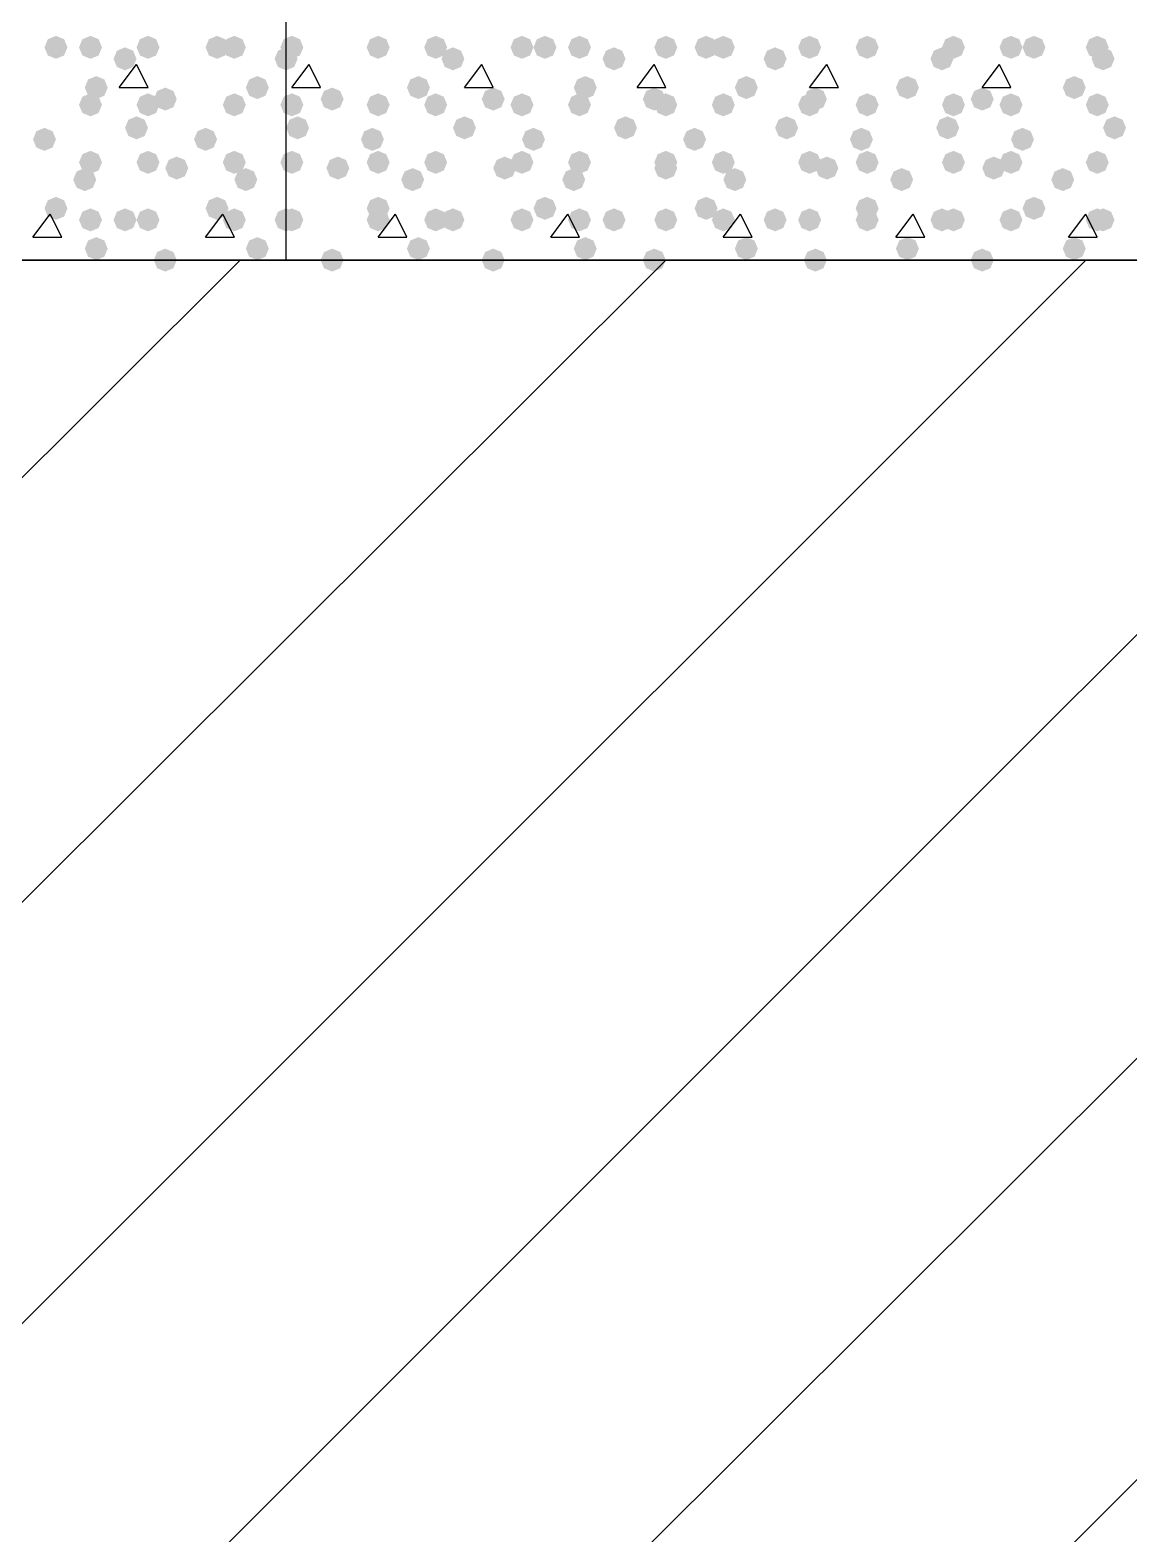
# Model space of a CAD drawing. Header units: millimetres. Extents: x 0 to 420, y 0 to 297.
# Drawn here: x 363.62 to 371.71, y 189.76 to 200.83 of the extents above; entities that cross this region are included whole.
import ezdxf

# ---------------------------------------------------------------- set-up
doc = ezdxf.new("R2010")
doc.units = ezdxf.units.MM
doc.layers.get('0').update_dxf_attribs({"linetype": 'CONTINUOUS'})

msp = doc.modelspace()

# ---------------------------------------------------------------- hatches: boundary and pattern name
at = {"true_color": 0x000007}
for points in [[(363.897333, 200.702333), (363.872462, 200.642537), (363.812667, 200.617667), (363.752871, 200.642537), (363.728, 200.702333), (363.752871, 200.762129), (363.812667, 200.787), (363.872462, 200.762129)], [(364.151333, 200.702333), (364.126463, 200.642537), (364.066667, 200.617667), (364.006871, 200.642537), (363.982, 200.702333), (364.006871, 200.762129), (364.066667, 200.787), (364.126462, 200.762129)], [(364.405333, 200.617667), (364.380463, 200.557871), (364.320667, 200.533), (364.260871, 200.557871), (364.236, 200.617667), (364.260871, 200.677462), (364.320667, 200.702333), (364.380462, 200.677463)], [(364.574667, 200.702333), (364.549796, 200.642537), (364.49, 200.617667), (364.430204, 200.642537), (364.405333, 200.702333), (364.430204, 200.762129), (364.49, 200.787), (364.549796, 200.762129)], [(365.082667, 200.702333), (365.057796, 200.642537), (364.998, 200.617667), (364.938204, 200.642537), (364.913333, 200.702333), (364.938204, 200.762129), (364.998, 200.787), (365.057796, 200.762129)], [(365.209667, 200.702333), (365.184796, 200.642537), (365.125, 200.617667), (365.065204, 200.642537), (365.040333, 200.702333), (365.065204, 200.762129), (365.125, 200.787), (365.184796, 200.762129)], [(364.193667, 200.406), (364.168796, 200.346204), (364.109, 200.321333), (364.049204, 200.346204), (364.024333, 200.406), (364.049204, 200.465796), (364.109, 200.490667), (364.168796, 200.465796)], [(365.379, 200.406), (365.354129, 200.346204), (365.294333, 200.321333), (365.234537, 200.346204), (365.209667, 200.406), (365.234537, 200.465796), (365.294333, 200.490667), (365.354129, 200.465796)], [(364.701667, 200.321333), (364.676796, 200.261537), (364.617, 200.236667), (364.557204, 200.261537), (364.532333, 200.321333), (364.557204, 200.381129), (364.617, 200.406), (364.676796, 200.381129)], [(364.151333, 200.279), (364.126463, 200.219204), (364.066667, 200.194333), (364.006871, 200.219204), (363.982, 200.279), (364.006871, 200.338796), (364.066667, 200.363667), (364.126462, 200.338796)], [(364.574667, 200.279), (364.549796, 200.219204), (364.49, 200.194333), (364.430204, 200.219204), (364.405333, 200.279), (364.430204, 200.338796), (364.49, 200.363667), (364.549796, 200.338796)], [(365.209667, 200.279), (365.184796, 200.219204), (365.125, 200.194333), (365.065204, 200.219204), (365.040333, 200.279), (365.065204, 200.338796), (365.125, 200.363667), (365.184796, 200.338796)], [(364.49, 200.109667), (364.465129, 200.049871), (364.405333, 200.025), (364.345537, 200.049871), (364.320667, 200.109667), (364.345537, 200.169462), (364.405333, 200.194333), (364.465129, 200.169463)], [(363.812667, 200.025), (363.787796, 199.965204), (363.728, 199.940333), (363.668204, 199.965204), (363.643333, 200.025), (363.668204, 200.084796), (363.728, 200.109667), (363.787796, 200.084796)], [(364.998, 200.025), (364.973129, 199.965204), (364.913333, 199.940333), (364.853538, 199.965204), (364.828667, 200.025), (364.853537, 200.084796), (364.913333, 200.109667), (364.973129, 200.084796)], [(364.151333, 199.855667), (364.126463, 199.795871), (364.066667, 199.771), (364.006871, 199.795871), (363.982, 199.855667), (364.006871, 199.915462), (364.066667, 199.940333), (364.126462, 199.915463)], [(364.574667, 199.855667), (364.549796, 199.795871), (364.49, 199.771), (364.430204, 199.795871), (364.405333, 199.855667), (364.430204, 199.915462), (364.49, 199.940333), (364.549796, 199.915463)], [(365.209667, 199.855667), (365.184796, 199.795871), (365.125, 199.771), (365.065204, 199.795871), (365.040333, 199.855667), (365.065204, 199.915462), (365.125, 199.940333), (365.184796, 199.915463)], [(364.786333, 199.813333), (364.761462, 199.753537), (364.701667, 199.728667), (364.641871, 199.753537), (364.617, 199.813333), (364.641871, 199.873129), (364.701667, 199.898), (364.761462, 199.873129)], [(364.109, 199.728667), (364.084129, 199.668871), (364.024333, 199.644), (363.964538, 199.668871), (363.939667, 199.728667), (363.964537, 199.788462), (364.024333, 199.813333), (364.084129, 199.788463)], [(365.294333, 199.728667), (365.269462, 199.668871), (365.209667, 199.644), (365.149871, 199.668871), (365.125, 199.728667), (365.149871, 199.788462), (365.209667, 199.813333), (365.269462, 199.788463)], [(363.897333, 199.517), (363.872462, 199.457204), (363.812667, 199.432333), (363.752871, 199.457204), (363.728, 199.517), (363.752871, 199.576796), (363.812667, 199.601667), (363.872462, 199.576796)], [(365.082667, 199.517), (365.057796, 199.457204), (364.998, 199.432333), (364.938204, 199.457204), (364.913333, 199.517), (364.938204, 199.576796), (364.998, 199.601667), (365.057796, 199.576796)], [(364.151333, 199.432333), (364.126463, 199.372537), (364.066667, 199.347667), (364.006871, 199.372537), (363.982, 199.432333), (364.006871, 199.492129), (364.066667, 199.517), (364.126462, 199.492129)], [(364.405333, 199.432333), (364.380463, 199.372537), (364.320667, 199.347667), (364.260871, 199.372537), (364.236, 199.432333), (364.260871, 199.492129), (364.320667, 199.517), (364.380462, 199.492129)], [(364.574667, 199.432333), (364.549796, 199.372537), (364.49, 199.347667), (364.430204, 199.372537), (364.405333, 199.432333), (364.430204, 199.492129), (364.49, 199.517), (364.549796, 199.492129)], [(365.209667, 199.432333), (365.184796, 199.372537), (365.125, 199.347667), (365.065204, 199.372537), (365.040333, 199.432333), (365.065204, 199.492129), (365.125, 199.517), (365.184796, 199.492129)], [(364.193667, 199.220667), (364.168796, 199.160871), (364.109, 199.136), (364.049204, 199.160871), (364.024333, 199.220667), (364.049204, 199.280462), (364.109, 199.305333), (364.168796, 199.280463)], [(365.379, 199.220667), (365.354129, 199.160871), (365.294333, 199.136), (365.234537, 199.160871), (365.209667, 199.220667), (365.234537, 199.280462), (365.294333, 199.305333), (365.354129, 199.280463)], [(364.701667, 199.136), (364.676796, 199.076204), (364.617, 199.051333), (364.557204, 199.076204), (364.532333, 199.136), (364.557204, 199.195796), (364.617, 199.220667), (364.676796, 199.195796)]]:
    msp.add_hatch(color=0, dxfattribs=at).paths.add_polyline_path(points, flags=0)
at = {"true_color": 0x000008}
for points in [[(365.590667, 200.617667), (365.565796, 200.557871), (365.506, 200.533), (365.446204, 200.557871), (365.421333, 200.617667), (365.446204, 200.677462), (365.506, 200.702333), (365.565796, 200.677463)], [(365.633, 200.702333), (365.608129, 200.642537), (365.548333, 200.617667), (365.488538, 200.642537), (365.463667, 200.702333), (365.488537, 200.762129), (365.548333, 200.787), (365.608129, 200.762129)], [(366.268, 200.702333), (366.243129, 200.642537), (366.183333, 200.617667), (366.123538, 200.642537), (366.098667, 200.702333), (366.123537, 200.762129), (366.183333, 200.787), (366.243129, 200.762129)], [(366.268, 200.702333), (366.243129, 200.642537), (366.183333, 200.617667), (366.123538, 200.642537), (366.098667, 200.702333), (366.123537, 200.762129), (366.183333, 200.787), (366.243129, 200.762129)], [(366.691333, 200.702333), (366.666462, 200.642537), (366.606667, 200.617667), (366.546871, 200.642537), (366.522, 200.702333), (366.546871, 200.762129), (366.606667, 200.787), (366.666462, 200.762129)], [(366.818333, 200.617667), (366.793462, 200.557871), (366.733667, 200.533), (366.673871, 200.557871), (366.649, 200.617667), (366.673871, 200.677462), (366.733667, 200.702333), (366.793462, 200.677463)], [(367.326333, 200.702333), (367.301462, 200.642537), (367.241667, 200.617667), (367.181871, 200.642537), (367.157, 200.702333), (367.181871, 200.762129), (367.241667, 200.787), (367.301462, 200.762129)], [(367.495667, 200.702333), (367.470796, 200.642537), (367.411, 200.617667), (367.351204, 200.642537), (367.326333, 200.702333), (367.351204, 200.762129), (367.411, 200.787), (367.470796, 200.762129)], [(367.749667, 200.702333), (367.724796, 200.642537), (367.665, 200.617667), (367.605204, 200.642537), (367.580333, 200.702333), (367.605204, 200.762129), (367.665, 200.787), (367.724796, 200.762129)], [(368.003667, 200.617667), (367.978796, 200.557871), (367.919, 200.533), (367.859204, 200.557871), (367.834333, 200.617667), (367.859204, 200.677462), (367.919, 200.702333), (367.978796, 200.677463)], [(368.384667, 200.702333), (368.359796, 200.642537), (368.3, 200.617667), (368.240204, 200.642537), (368.215333, 200.702333), (368.240204, 200.762129), (368.3, 200.787), (368.359796, 200.762129)], [(368.681, 200.702333), (368.656129, 200.642537), (368.596333, 200.617667), (368.536538, 200.642537), (368.511667, 200.702333), (368.536537, 200.762129), (368.596333, 200.787), (368.656129, 200.762129)], [(368.808, 200.702333), (368.783129, 200.642537), (368.723333, 200.617667), (368.663537, 200.642537), (368.638667, 200.702333), (368.663537, 200.762129), (368.723333, 200.787), (368.783129, 200.762129)], [(369.189, 200.617667), (369.164129, 200.557871), (369.104333, 200.533), (369.044537, 200.557871), (369.019667, 200.617667), (369.044537, 200.677462), (369.104333, 200.702333), (369.164129, 200.677463)], [(369.443, 200.702333), (369.418129, 200.642537), (369.358333, 200.617667), (369.298537, 200.642537), (369.273667, 200.702333), (369.298537, 200.762129), (369.358333, 200.787), (369.418129, 200.762129)], [(369.866333, 200.702333), (369.841462, 200.642537), (369.781667, 200.617667), (369.721871, 200.642537), (369.697, 200.702333), (369.721871, 200.762129), (369.781667, 200.787), (369.841462, 200.762129)], [(369.866333, 200.702333), (369.841462, 200.642537), (369.781667, 200.617667), (369.721871, 200.642537), (369.697, 200.702333), (369.721871, 200.762129), (369.781667, 200.787), (369.841462, 200.762129)], [(370.416667, 200.617667), (370.391796, 200.557871), (370.332, 200.533), (370.272204, 200.557871), (370.247333, 200.617667), (370.272204, 200.677462), (370.332, 200.702333), (370.391796, 200.677463)], [(370.501333, 200.702333), (370.476462, 200.642537), (370.416667, 200.617667), (370.356871, 200.642537), (370.332, 200.702333), (370.356871, 200.762129), (370.416667, 200.787), (370.476462, 200.762129)], [(370.924667, 200.702333), (370.899796, 200.642537), (370.84, 200.617667), (370.780204, 200.642537), (370.755333, 200.702333), (370.780204, 200.762129), (370.84, 200.787), (370.899796, 200.762129)], [(371.094, 200.702333), (371.069129, 200.642537), (371.009333, 200.617667), (370.949537, 200.642537), (370.924667, 200.702333), (370.949537, 200.762129), (371.009333, 200.787), (371.069129, 200.762129)], [(371.559667, 200.702333), (371.534796, 200.642537), (371.475, 200.617667), (371.415204, 200.642537), (371.390333, 200.702333), (371.415204, 200.762129), (371.475, 200.787), (371.534796, 200.762129)], [(371.602, 200.617667), (371.577129, 200.557871), (371.517333, 200.533), (371.457538, 200.557871), (371.432667, 200.617667), (371.457537, 200.677462), (371.517333, 200.702333), (371.577129, 200.677463)], [(366.564333, 200.406), (366.539462, 200.346204), (366.479667, 200.321333), (366.419871, 200.346204), (366.395, 200.406), (366.419871, 200.465796), (366.479667, 200.490667), (366.539462, 200.465796)], [(367.792, 200.406), (367.767129, 200.346204), (367.707333, 200.321333), (367.647538, 200.346204), (367.622667, 200.406), (367.647537, 200.465796), (367.707333, 200.490667), (367.767129, 200.465796)], [(368.977333, 200.406), (368.952462, 200.346204), (368.892667, 200.321333), (368.832871, 200.346204), (368.808, 200.406), (368.832871, 200.465796), (368.892667, 200.490667), (368.952462, 200.465796)], [(370.162667, 200.406), (370.137796, 200.346204), (370.078, 200.321333), (370.018204, 200.346204), (369.993333, 200.406), (370.018204, 200.465796), (370.078, 200.490667), (370.137796, 200.465796)], [(371.390333, 200.406), (371.365463, 200.346204), (371.305667, 200.321333), (371.245871, 200.346204), (371.221, 200.406), (371.245871, 200.465796), (371.305667, 200.490667), (371.365462, 200.465796)], [(365.929333, 200.321333), (365.904462, 200.261537), (365.844667, 200.236667), (365.784871, 200.261537), (365.76, 200.321333), (365.784871, 200.381129), (365.844667, 200.406), (365.904462, 200.381129)], [(367.114667, 200.321333), (367.089796, 200.261537), (367.03, 200.236667), (366.970204, 200.261537), (366.945333, 200.321333), (366.970204, 200.381129), (367.03, 200.406), (367.089796, 200.381129)], [(368.3, 200.321333), (368.275129, 200.261537), (368.215333, 200.236667), (368.155538, 200.261537), (368.130667, 200.321333), (368.155537, 200.381129), (368.215333, 200.406), (368.275129, 200.381129)], [(369.485333, 200.321333), (369.460462, 200.261537), (369.400667, 200.236667), (369.340871, 200.261537), (369.316, 200.321333), (369.340871, 200.381129), (369.400667, 200.406), (369.460462, 200.381129)], [(370.713, 200.321333), (370.688129, 200.261537), (370.628333, 200.236667), (370.568537, 200.261537), (370.543667, 200.321333), (370.568537, 200.381129), (370.628333, 200.406), (370.688129, 200.381129)], [(365.633, 200.279), (365.608129, 200.219204), (365.548333, 200.194333), (365.488538, 200.219204), (365.463667, 200.279), (365.488537, 200.338796), (365.548333, 200.363667), (365.608129, 200.338796)], [(366.268, 200.279), (366.243129, 200.219204), (366.183333, 200.194333), (366.123538, 200.219204), (366.098667, 200.279), (366.123537, 200.338796), (366.183333, 200.363667), (366.243129, 200.338796)], [(366.691333, 200.279), (366.666462, 200.219204), (366.606667, 200.194333), (366.546871, 200.219204), (366.522, 200.279), (366.546871, 200.338796), (366.606667, 200.363667), (366.666462, 200.338796)], [(367.326333, 200.279), (367.301462, 200.219204), (367.241667, 200.194333), (367.181871, 200.219204), (367.157, 200.279), (367.181871, 200.338796), (367.241667, 200.363667), (367.301462, 200.338796)], [(367.749667, 200.279), (367.724796, 200.219204), (367.665, 200.194333), (367.605204, 200.219204), (367.580333, 200.279), (367.605204, 200.338796), (367.665, 200.363667), (367.724796, 200.338796)], [(368.384667, 200.279), (368.359796, 200.219204), (368.3, 200.194333), (368.240204, 200.219204), (368.215333, 200.279), (368.240204, 200.338796), (368.3, 200.363667), (368.359796, 200.338796)], [(368.808, 200.279), (368.783129, 200.219204), (368.723333, 200.194333), (368.663537, 200.219204), (368.638667, 200.279), (368.663537, 200.338796), (368.723333, 200.363667), (368.783129, 200.338796)], [(369.443, 200.279), (369.418129, 200.219204), (369.358333, 200.194333), (369.298537, 200.219204), (369.273667, 200.279), (369.298537, 200.338796), (369.358333, 200.363667), (369.418129, 200.338796)], [(369.866333, 200.279), (369.841462, 200.219204), (369.781667, 200.194333), (369.721871, 200.219204), (369.697, 200.279), (369.721871, 200.338796), (369.781667, 200.363667), (369.841462, 200.338796)], [(370.501333, 200.279), (370.476462, 200.219204), (370.416667, 200.194333), (370.356871, 200.219204), (370.332, 200.279), (370.356871, 200.338796), (370.416667, 200.363667), (370.476462, 200.338796)], [(370.924667, 200.279), (370.899796, 200.219204), (370.84, 200.194333), (370.780204, 200.219204), (370.755333, 200.279), (370.780204, 200.338796), (370.84, 200.363667), (370.899796, 200.338796)], [(371.559667, 200.279), (371.534796, 200.219204), (371.475, 200.194333), (371.415204, 200.219204), (371.390333, 200.279), (371.415204, 200.338796), (371.475, 200.363667), (371.534796, 200.338796)], [(365.675333, 200.109667), (365.650463, 200.049871), (365.590667, 200.025), (365.530871, 200.049871), (365.506, 200.109667), (365.530871, 200.169462), (365.590667, 200.194333), (365.650462, 200.169463)], [(366.903, 200.109667), (366.878129, 200.049871), (366.818333, 200.025), (366.758537, 200.049871), (366.733667, 200.109667), (366.758537, 200.169462), (366.818333, 200.194333), (366.878129, 200.169463)], [(368.088333, 200.109667), (368.063463, 200.049871), (368.003667, 200.025), (367.943871, 200.049871), (367.919, 200.109667), (367.943871, 200.169462), (368.003667, 200.194333), (368.063462, 200.169463)], [(369.273667, 200.109667), (369.248796, 200.049871), (369.189, 200.025), (369.129204, 200.049871), (369.104333, 200.109667), (369.129204, 200.169462), (369.189, 200.194333), (369.248796, 200.169463)], [(370.459, 200.109667), (370.434129, 200.049871), (370.374333, 200.025), (370.314537, 200.049871), (370.289667, 200.109667), (370.314537, 200.169462), (370.374333, 200.194333), (370.434129, 200.169463)], [(371.686667, 200.109667), (371.661796, 200.049871), (371.602, 200.025), (371.542204, 200.049871), (371.517333, 200.109667), (371.542204, 200.169462), (371.602, 200.194333), (371.661796, 200.169463)], [(366.225667, 200.025), (366.200796, 199.965204), (366.141, 199.940333), (366.081204, 199.965204), (366.056333, 200.025), (366.081204, 200.084796), (366.141, 200.109667), (366.200796, 200.084796)], [(367.411, 200.025), (367.386129, 199.965204), (367.326333, 199.940333), (367.266538, 199.965204), (367.241667, 200.025), (367.266537, 200.084796), (367.326333, 200.109667), (367.386129, 200.084796)], [(368.596333, 200.025), (368.571462, 199.965204), (368.511667, 199.940333), (368.451871, 199.965204), (368.427, 200.025), (368.451871, 200.084796), (368.511667, 200.109667), (368.571462, 200.084796)], [(369.824, 200.025), (369.799129, 199.965204), (369.739333, 199.940333), (369.679537, 199.965204), (369.654667, 200.025), (369.679537, 200.084796), (369.739333, 200.109667), (369.799129, 200.084796)], [(371.009333, 200.025), (370.984462, 199.965204), (370.924667, 199.940333), (370.864871, 199.965204), (370.84, 200.025), (370.864871, 200.084796), (370.924667, 200.109667), (370.984462, 200.084796)], [(365.633, 199.855667), (365.608129, 199.795871), (365.548333, 199.771), (365.488538, 199.795871), (365.463667, 199.855667), (365.488537, 199.915462), (365.548333, 199.940333), (365.608129, 199.915463)], [(366.268, 199.855667), (366.243129, 199.795871), (366.183333, 199.771), (366.123538, 199.795871), (366.098667, 199.855667), (366.123537, 199.915462), (366.183333, 199.940333), (366.243129, 199.915463)], [(366.691333, 199.855667), (366.666462, 199.795871), (366.606667, 199.771), (366.546871, 199.795871), (366.522, 199.855667), (366.546871, 199.915462), (366.606667, 199.940333), (366.666462, 199.915463)], [(367.326333, 199.855667), (367.301462, 199.795871), (367.241667, 199.771), (367.181871, 199.795871), (367.157, 199.855667), (367.181871, 199.915462), (367.241667, 199.940333), (367.301462, 199.915463)], [(367.749667, 199.855667), (367.724796, 199.795871), (367.665, 199.771), (367.605204, 199.795871), (367.580333, 199.855667), (367.605204, 199.915462), (367.665, 199.940333), (367.724796, 199.915463)], [(368.384667, 199.855667), (368.359796, 199.795871), (368.3, 199.771), (368.240204, 199.795871), (368.215333, 199.855667), (368.240204, 199.915462), (368.3, 199.940333), (368.359796, 199.915463)], [(368.808, 199.855667), (368.783129, 199.795871), (368.723333, 199.771), (368.663537, 199.795871), (368.638667, 199.855667), (368.663537, 199.915462), (368.723333, 199.940333), (368.783129, 199.915463)], [(369.443, 199.855667), (369.418129, 199.795871), (369.358333, 199.771), (369.298537, 199.795871), (369.273667, 199.855667), (369.298537, 199.915462), (369.358333, 199.940333), (369.418129, 199.915463)], [(369.866333, 199.855667), (369.841462, 199.795871), (369.781667, 199.771), (369.721871, 199.795871), (369.697, 199.855667), (369.721871, 199.915462), (369.781667, 199.940333), (369.841462, 199.915463)], [(370.501333, 199.855667), (370.476462, 199.795871), (370.416667, 199.771), (370.356871, 199.795871), (370.332, 199.855667), (370.356871, 199.915462), (370.416667, 199.940333), (370.476462, 199.915463)], [(370.924667, 199.855667), (370.899796, 199.795871), (370.84, 199.771), (370.780204, 199.795871), (370.755333, 199.855667), (370.780204, 199.915462), (370.84, 199.940333), (370.899796, 199.915463)], [(371.559667, 199.855667), (371.534796, 199.795871), (371.475, 199.771), (371.415204, 199.795871), (371.390333, 199.855667), (371.415204, 199.915462), (371.475, 199.940333), (371.534796, 199.915463)], [(365.971667, 199.813333), (365.946796, 199.753537), (365.887, 199.728667), (365.827204, 199.753537), (365.802333, 199.813333), (365.827204, 199.873129), (365.887, 199.898), (365.946796, 199.873129)], [(367.199333, 199.813333), (367.174462, 199.753537), (367.114667, 199.728667), (367.054871, 199.753537), (367.03, 199.813333), (367.054871, 199.873129), (367.114667, 199.898), (367.174462, 199.873129)], [(368.384667, 199.813333), (368.359796, 199.753537), (368.3, 199.728667), (368.240204, 199.753537), (368.215333, 199.813333), (368.240204, 199.873129), (368.3, 199.898), (368.359796, 199.873129)], [(369.57, 199.813333), (369.545129, 199.753537), (369.485333, 199.728667), (369.425538, 199.753537), (369.400667, 199.813333), (369.425537, 199.873129), (369.485333, 199.898), (369.545129, 199.873129)], [(370.797667, 199.813333), (370.772796, 199.753537), (370.713, 199.728667), (370.653204, 199.753537), (370.628333, 199.813333), (370.653204, 199.873129), (370.713, 199.898), (370.772796, 199.873129)], [(366.522, 199.728667), (366.497129, 199.668871), (366.437333, 199.644), (366.377538, 199.668871), (366.352667, 199.728667), (366.377537, 199.788462), (366.437333, 199.813333), (366.497129, 199.788463)], [(367.707333, 199.728667), (367.682462, 199.668871), (367.622667, 199.644), (367.562871, 199.668871), (367.538, 199.728667), (367.562871, 199.788462), (367.622667, 199.813333), (367.682462, 199.788463)], [(368.892667, 199.728667), (368.867796, 199.668871), (368.808, 199.644), (368.748204, 199.668871), (368.723333, 199.728667), (368.748204, 199.788462), (368.808, 199.813333), (368.867796, 199.788463)], [(370.120333, 199.728667), (370.095463, 199.668871), (370.035667, 199.644), (369.975871, 199.668871), (369.951, 199.728667), (369.975871, 199.788462), (370.035667, 199.813333), (370.095462, 199.788463)], [(371.305667, 199.728667), (371.280796, 199.668871), (371.221, 199.644), (371.161204, 199.668871), (371.136333, 199.728667), (371.161204, 199.788462), (371.221, 199.813333), (371.280796, 199.788463)], [(366.268, 199.517), (366.243129, 199.457204), (366.183333, 199.432333), (366.123538, 199.457204), (366.098667, 199.517), (366.123537, 199.576796), (366.183333, 199.601667), (366.243129, 199.576796)], [(367.495667, 199.517), (367.470796, 199.457204), (367.411, 199.432333), (367.351204, 199.457204), (367.326333, 199.517), (367.351204, 199.576796), (367.411, 199.601667), (367.470796, 199.576796)], [(368.681, 199.517), (368.656129, 199.457204), (368.596333, 199.432333), (368.536538, 199.457204), (368.511667, 199.517), (368.536537, 199.576796), (368.596333, 199.601667), (368.656129, 199.576796)], [(369.866333, 199.517), (369.841462, 199.457204), (369.781667, 199.432333), (369.721871, 199.457204), (369.697, 199.517), (369.721871, 199.576796), (369.781667, 199.601667), (369.841462, 199.576796)], [(371.094, 199.517), (371.069129, 199.457204), (371.009333, 199.432333), (370.949537, 199.457204), (370.924667, 199.517), (370.949537, 199.576796), (371.009333, 199.601667), (371.069129, 199.576796)], [(365.590667, 199.432333), (365.565796, 199.372537), (365.506, 199.347667), (365.446204, 199.372537), (365.421333, 199.432333), (365.446204, 199.492129), (365.506, 199.517), (365.565796, 199.492129)], [(365.633, 199.432333), (365.608129, 199.372537), (365.548333, 199.347667), (365.488538, 199.372537), (365.463667, 199.432333), (365.488537, 199.492129), (365.548333, 199.517), (365.608129, 199.492129)], [(366.268, 199.432333), (366.243129, 199.372537), (366.183333, 199.347667), (366.123538, 199.372537), (366.098667, 199.432333), (366.123537, 199.492129), (366.183333, 199.517), (366.243129, 199.492129)], [(366.691333, 199.432333), (366.666462, 199.372537), (366.606667, 199.347667), (366.546871, 199.372537), (366.522, 199.432333), (366.546871, 199.492129), (366.606667, 199.517), (366.666462, 199.492129)], [(366.818333, 199.432333), (366.793462, 199.372537), (366.733667, 199.347667), (366.673871, 199.372537), (366.649, 199.432333), (366.673871, 199.492129), (366.733667, 199.517), (366.793462, 199.492129)], [(367.326333, 199.432333), (367.301462, 199.372537), (367.241667, 199.347667), (367.181871, 199.372537), (367.157, 199.432333), (367.181871, 199.492129), (367.241667, 199.517), (367.301462, 199.492129)], [(367.749667, 199.432333), (367.724796, 199.372537), (367.665, 199.347667), (367.605204, 199.372537), (367.580333, 199.432333), (367.605204, 199.492129), (367.665, 199.517), (367.724796, 199.492129)], [(368.003667, 199.432333), (367.978796, 199.372537), (367.919, 199.347667), (367.859204, 199.372537), (367.834333, 199.432333), (367.859204, 199.492129), (367.919, 199.517), (367.978796, 199.492129)], [(368.384667, 199.432333), (368.359796, 199.372537), (368.3, 199.347667), (368.240204, 199.372537), (368.215333, 199.432333), (368.240204, 199.492129), (368.3, 199.517), (368.359796, 199.492129)], [(368.808, 199.432333), (368.783129, 199.372537), (368.723333, 199.347667), (368.663537, 199.372537), (368.638667, 199.432333), (368.663537, 199.492129), (368.723333, 199.517), (368.783129, 199.492129)], [(369.189, 199.432333), (369.164129, 199.372537), (369.104333, 199.347667), (369.044537, 199.372537), (369.019667, 199.432333), (369.044537, 199.492129), (369.104333, 199.517), (369.164129, 199.492129)], [(369.443, 199.432333), (369.418129, 199.372537), (369.358333, 199.347667), (369.298537, 199.372537), (369.273667, 199.432333), (369.298537, 199.492129), (369.358333, 199.517), (369.418129, 199.492129)], [(369.866333, 199.432333), (369.841462, 199.372537), (369.781667, 199.347667), (369.721871, 199.372537), (369.697, 199.432333), (369.721871, 199.492129), (369.781667, 199.517), (369.841462, 199.492129)], [(370.416667, 199.432333), (370.391796, 199.372537), (370.332, 199.347667), (370.272204, 199.372537), (370.247333, 199.432333), (370.272204, 199.492129), (370.332, 199.517), (370.391796, 199.492129)], [(370.501333, 199.432333), (370.476462, 199.372537), (370.416667, 199.347667), (370.356871, 199.372537), (370.332, 199.432333), (370.356871, 199.492129), (370.416667, 199.517), (370.476462, 199.492129)], [(370.924667, 199.432333), (370.899796, 199.372537), (370.84, 199.347667), (370.780204, 199.372537), (370.755333, 199.432333), (370.780204, 199.492129), (370.84, 199.517), (370.899796, 199.492129)], [(371.559667, 199.432333), (371.534796, 199.372537), (371.475, 199.347667), (371.415204, 199.372537), (371.390333, 199.432333), (371.415204, 199.492129), (371.475, 199.517), (371.534796, 199.492129)], [(371.602, 199.432333), (371.577129, 199.372537), (371.517333, 199.347667), (371.457538, 199.372537), (371.432667, 199.432333), (371.457537, 199.492129), (371.517333, 199.517), (371.577129, 199.492129)], [(366.564333, 199.220667), (366.539462, 199.160871), (366.479667, 199.136), (366.419871, 199.160871), (366.395, 199.220667), (366.419871, 199.280462), (366.479667, 199.305333), (366.539462, 199.280463)], [(367.792, 199.220667), (367.767129, 199.160871), (367.707333, 199.136), (367.647538, 199.160871), (367.622667, 199.220667), (367.647537, 199.280462), (367.707333, 199.305333), (367.767129, 199.280463)], [(368.977333, 199.220667), (368.952462, 199.160871), (368.892667, 199.136), (368.832871, 199.160871), (368.808, 199.220667), (368.832871, 199.280462), (368.892667, 199.305333), (368.952462, 199.280463)], [(370.162667, 199.220667), (370.137796, 199.160871), (370.078, 199.136), (370.018204, 199.160871), (369.993333, 199.220667), (370.018204, 199.280462), (370.078, 199.305333), (370.137796, 199.280463)], [(371.390333, 199.220667), (371.365463, 199.160871), (371.305667, 199.136), (371.245871, 199.160871), (371.221, 199.220667), (371.245871, 199.280462), (371.305667, 199.305333), (371.365462, 199.280463)], [(365.929333, 199.136), (365.904462, 199.076204), (365.844667, 199.051333), (365.784871, 199.076204), (365.76, 199.136), (365.784871, 199.195796), (365.844667, 199.220667), (365.904462, 199.195796)], [(367.114667, 199.136), (367.089796, 199.076204), (367.03, 199.051333), (366.970204, 199.076204), (366.945333, 199.136), (366.970204, 199.195796), (367.03, 199.220667), (367.089796, 199.195796)], [(368.3, 199.136), (368.275129, 199.076204), (368.215333, 199.051333), (368.155538, 199.076204), (368.130667, 199.136), (368.155537, 199.195796), (368.215333, 199.220667), (368.275129, 199.195796)], [(369.485333, 199.136), (369.460462, 199.076204), (369.400667, 199.051333), (369.340871, 199.076204), (369.316, 199.136), (369.340871, 199.195796), (369.400667, 199.220667), (369.460462, 199.195796)], [(370.713, 199.136), (370.688129, 199.076204), (370.628333, 199.051333), (370.568537, 199.076204), (370.543667, 199.136), (370.568537, 199.195796), (370.628333, 199.220667), (370.688129, 199.195796)]]:
    msp.add_hatch(color=0, dxfattribs=at).paths.add_polyline_path(points, flags=0)

# ---------------------------------------------------------------- linework, layer by layer
at = {"color": 0, "true_color": 0x0000fd}
msp.add_lwpolyline([(33.528, 180.086), (377.486333, 180.086), (377.486333, 199.136), (215.053333, 199.136), (215.053333, 220.345), (195.961, 220.345), (195.961, 199.136), (33.528, 199.136)], close=True, dxfattribs=at)
at = {"color": 0, "true_color": 0x000007}
for points in [[(33.528002, 199.135999), (195.961001, 199.135999), (195.961001, 220.344999), (215.053334, 220.344999), (215.053334, 199.135999), (377.486334, 199.135999), (377.486334, 180.085999), (33.528002, 180.085999)], [(363.389333, 201.252667), (363.389333, 199.136), (365.506, 199.136), (365.506, 201.252667)]]:
    msp.add_lwpolyline(points, close=True, dxfattribs=at)
for points in [[(364.278333, 200.406), (364.405333, 200.575333)], [(364.49, 200.406), (364.405333, 200.575333)], [(364.278333, 200.406), (364.49, 200.406)], [(363.643333, 199.305333), (363.770333, 199.474667)], [(363.855, 199.305333), (363.770333, 199.474667)], [(364.913333, 199.305333), (365.040333, 199.474667), (365.125, 199.305333)], [(363.643333, 199.305333), (363.855, 199.305333)], [(364.913333, 199.305333), (365.125, 199.305333)], [(365.506, 199.136), (377.486333, 199.136)]]:
    msp.add_lwpolyline(points, dxfattribs=at)
at = {"color": 0, "true_color": 0x000008}
for points in [[(365.548333, 200.406), (365.675333, 200.575333)], [(365.76, 200.406), (365.675333, 200.575333)], [(366.818333, 200.406), (366.945333, 200.575333)], [(367.03, 200.406), (366.945333, 200.575333)], [(368.088333, 200.406), (368.215333, 200.575333)], [(368.3, 200.406), (368.215333, 200.575333)], [(369.358333, 200.406), (369.485333, 200.575333)], [(369.57, 200.406), (369.485333, 200.575333)], [(370.628333, 200.406), (370.755333, 200.575333)], [(370.84, 200.406), (370.755333, 200.575333)], [(365.548333, 200.406), (365.76, 200.406)], [(366.818333, 200.406), (367.03, 200.406)], [(368.088333, 200.406), (368.3, 200.406)], [(369.358333, 200.406), (369.57, 200.406)], [(370.628333, 200.406), (370.84, 200.406)], [(366.183333, 199.305333), (366.310333, 199.474667)], [(366.395, 199.305333), (366.310333, 199.474667)], [(367.453333, 199.305333), (367.580333, 199.474667)], [(367.665, 199.305333), (367.580333, 199.474667)], [(368.723333, 199.305333), (368.850333, 199.474667)], [(368.935, 199.305333), (368.850333, 199.474667)], [(369.993333, 199.305333), (370.120333, 199.474667)], [(370.205, 199.305333), (370.120333, 199.474667)], [(371.263333, 199.305333), (371.390333, 199.474667)], [(371.475, 199.305333), (371.390333, 199.474667)], [(366.183333, 199.305333), (366.395, 199.305333)], [(367.453333, 199.305333), (367.665, 199.305333)], [(368.723333, 199.305333), (368.935, 199.305333)], [(369.993333, 199.305333), (370.205, 199.305333)], [(371.263333, 199.305333), (371.475, 199.305333)]]:
    msp.add_lwpolyline(points, dxfattribs=at)
at = {"color": 0, "true_color": 0x000002}
for points in [[(346.075, 180.086), (365.167333, 199.136)], [(349.207667, 180.086), (368.3, 199.136)], [(352.340333, 180.086), (371.390333, 199.136)], [(355.473, 180.086), (374.523, 199.136)], [(358.563333, 180.086), (377.486333, 198.966667)], [(361.696, 180.086), (377.486333, 195.876333)]]:
    msp.add_lwpolyline(points, dxfattribs=at)

doc.saveas('drawing.dxf')
